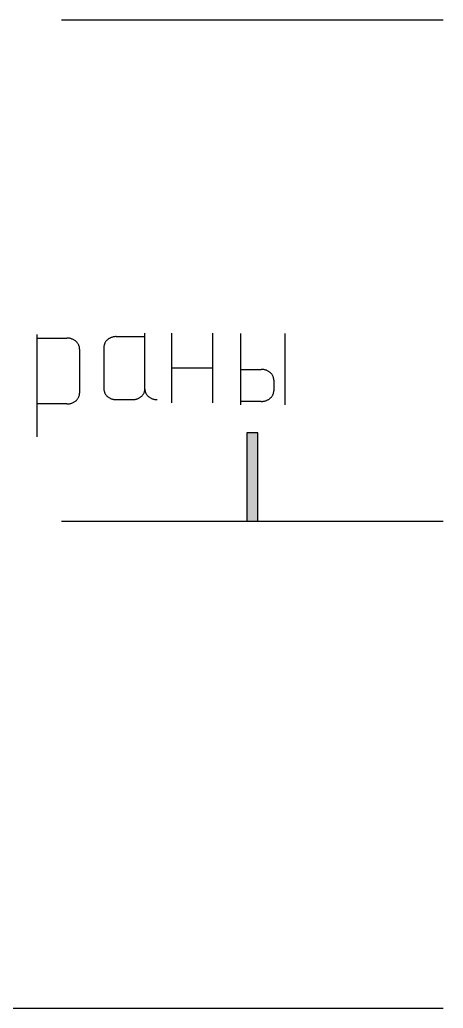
# Model space of a CAD drawing. Extents: x 8646 to 18206, y -17605 to -192.
# Drawn here: x 11163.58 to 11166.28, y -9044.64 to -9038.35 of the extents above; entities that cross this region are included whole.
import ezdxf

# ---------------------------------------------------------------- set-up
doc = ezdxf.new("R2010")
doc.units = 0
doc.layers.get('0').update_dxf_attribs({"linetype": 'CONTINUOUS'})

msp = doc.modelspace()

# ---------------------------------------------------------------- hatches: boundary and pattern name
at = {"linetype": 'CONTINUOUS'}
msp.add_hatch(color=8, dxfattribs=at).paths.add_polyline_path([(11165.0266, -9041.5414), (11165.0266, -9040.9801), (11165.0983, -9040.9801), (11165.0983, -9041.5414)])

# ---------------------------------------------------------------- linework, layer by layer
at = {"color": 8, "linetype": 'CONTINUOUS'}
for p, q in [((11163.8482, -9038.3528), (11166.2767, -9038.3528)), ((11163.6917, -9040.3541), (11163.6917, -9041.0061)), ((11164.1845, -9040.369), (11164.1805, -9040.3697)), ((11164.1886, -9040.3685), (11164.1845, -9040.369)), ((11164.1927, -9040.3683), (11164.1886, -9040.3685)), ((11164.1968, -9040.3682), (11164.1927, -9040.3683)), ((11164.1968, -9040.3682), (11164.3791, -9040.3682)), ((11164.3791, -9040.7021), (11164.3791, -9040.3459)), ((11164.549, -9040.3454), (11164.549, -9040.7895)), ((11164.8087, -9040.3454), (11164.8087, -9040.7895)), ((11164.9867, -9040.3492), (11164.9867, -9040.8028)), ((11165.2686, -9040.3492), (11165.2686, -9040.8028)), ((11163.6917, -9040.3773), (11163.8824, -9040.3773)), ((11163.8867, -9040.3775), (11163.8824, -9040.3773)), ((11163.8909, -9040.3777), (11163.8867, -9040.3775)), ((11163.8952, -9040.3783), (11163.8909, -9040.3777)), ((11163.8994, -9040.3789), (11163.8952, -9040.3783)), ((11163.9035, -9040.3797), (11163.8994, -9040.3789)), ((11163.9077, -9040.3808), (11163.9035, -9040.3797)), ((11163.9117, -9040.3821), (11163.9077, -9040.3808)), ((11163.9156, -9040.3835), (11163.9117, -9040.3821)), ((11163.9195, -9040.385), (11163.9156, -9040.3835)), ((11163.9232, -9040.3867), (11163.9195, -9040.385)), ((11163.9269, -9040.3887), (11163.9232, -9040.3867)), ((11163.9304, -9040.3908), (11163.9269, -9040.3887)), ((11163.9338, -9040.3929), (11163.9304, -9040.3908)), ((11163.9371, -9040.3953), (11163.9338, -9040.3929)), ((11163.9402, -9040.3978), (11163.9371, -9040.3953)), ((11163.9432, -9040.4005), (11163.9402, -9040.3978)), ((11163.9459, -9040.4033), (11163.9432, -9040.4005)), ((11163.9485, -9040.4062), (11163.9459, -9040.4033)), ((11163.9509, -9040.4092), (11163.9485, -9040.4062)), ((11163.9532, -9040.4123), (11163.9509, -9040.4092)), ((11163.9552, -9040.4156), (11163.9532, -9040.4123)), ((11163.957, -9040.4188), (11163.9552, -9040.4156)), ((11163.9587, -9040.4222), (11163.957, -9040.4188)), ((11163.9601, -9040.4256), (11163.9587, -9040.4222)), ((11163.9613, -9040.4292), (11163.9601, -9040.4256)), ((11163.9623, -9040.4327), (11163.9613, -9040.4292)), ((11164.1188, -9040.4314), (11164.1186, -9040.435)), ((11164.1191, -9040.428), (11164.1188, -9040.4314)), ((11164.1196, -9040.4245), (11164.1191, -9040.428)), ((11164.1204, -9040.4211), (11164.1196, -9040.4245)), ((11164.1214, -9040.4177), (11164.1204, -9040.4211)), ((11164.1224, -9040.4143), (11164.1214, -9040.4177)), ((11164.1239, -9040.4111), (11164.1224, -9040.4143)), ((11164.1254, -9040.4078), (11164.1239, -9040.4111)), ((11164.1271, -9040.4047), (11164.1254, -9040.4078)), ((11164.1291, -9040.4016), (11164.1271, -9040.4047)), ((11164.1313, -9040.3987), (11164.1291, -9040.4016)), ((11164.1336, -9040.3957), (11164.1313, -9040.3987)), ((11164.136, -9040.393), (11164.1336, -9040.3957)), ((11164.1387, -9040.3903), (11164.136, -9040.393)), ((11164.1415, -9040.3877), (11164.1387, -9040.3903)), ((11164.1444, -9040.3854), (11164.1415, -9040.3877)), ((11164.1477, -9040.3831), (11164.1444, -9040.3854)), ((11164.1509, -9040.3809), (11164.1477, -9040.3831)), ((11164.1542, -9040.379), (11164.1509, -9040.3809)), ((11164.1578, -9040.3771), (11164.1542, -9040.379)), ((11164.1613, -9040.3755), (11164.1578, -9040.3771)), ((11164.165, -9040.374), (11164.1613, -9040.3755)), ((11164.1687, -9040.3726), (11164.165, -9040.374)), ((11164.1726, -9040.3715), (11164.1687, -9040.3726)), ((11164.1765, -9040.3704), (11164.1726, -9040.3715)), ((11164.1805, -9040.3697), (11164.1765, -9040.3704)), ((11163.9631, -9040.4363), (11163.9623, -9040.4327)), ((11163.9637, -9040.44), (11163.9631, -9040.4363)), ((11163.964, -9040.4435), (11163.9637, -9040.44)), ((11163.9641, -9040.4473), (11163.964, -9040.4435)), ((11163.9641, -9040.4473), (11163.9641, -9040.7267)), ((11164.1186, -9040.435), (11164.1186, -9040.7021)), ((11164.549, -9040.5675), (11164.8087, -9040.5675)), ((11164.9867, -9040.5761), (11165.1194, -9040.5761)), ((11165.1236, -9040.5761), (11165.1194, -9040.5761)), ((11165.1277, -9040.5765), (11165.1236, -9040.5761)), ((11165.1319, -9040.5768), (11165.1277, -9040.5765)), ((11165.1359, -9040.5775), (11165.1319, -9040.5768)), ((11165.1399, -9040.5783), (11165.1359, -9040.5775)), ((11165.144, -9040.5793), (11165.1399, -9040.5783)), ((11165.1479, -9040.5806), (11165.144, -9040.5793)), ((11165.1517, -9040.582), (11165.1479, -9040.5806)), ((11165.1554, -9040.5835), (11165.1517, -9040.582)), ((11165.1591, -9040.5852), (11165.1554, -9040.5835)), ((11165.1627, -9040.587), (11165.1591, -9040.5852)), ((11165.1662, -9040.589), (11165.1627, -9040.587)), ((11165.1695, -9040.5912), (11165.1662, -9040.589)), ((11165.1726, -9040.5935), (11165.1695, -9040.5912)), ((11165.1757, -9040.5959), (11165.1726, -9040.5935)), ((11165.1785, -9040.5986), (11165.1757, -9040.5959)), ((11165.1812, -9040.6013), (11165.1785, -9040.5986)), ((11165.1838, -9040.6042), (11165.1812, -9040.6013)), ((11165.1861, -9040.607), (11165.1838, -9040.6042)), ((11165.1883, -9040.6101), (11165.1861, -9040.607)), ((11165.1903, -9040.6132), (11165.1883, -9040.6101)), ((11165.1921, -9040.6165), (11165.1903, -9040.6132)), ((11165.1937, -9040.6197), (11165.1921, -9040.6165)), ((11165.1951, -9040.6231), (11165.1937, -9040.6197)), ((11165.1962, -9040.6265), (11165.1951, -9040.6231)), ((11165.1972, -9040.63), (11165.1962, -9040.6265)), ((11165.198, -9040.6335), (11165.1972, -9040.63)), ((11165.1985, -9040.6369), (11165.198, -9040.6335)), ((11165.1989, -9040.6405), (11165.1985, -9040.6369)), ((11165.199, -9040.6441), (11165.1989, -9040.6405)), ((11165.199, -9040.6441), (11165.199, -9040.7121)), ((11163.9601, -9040.7483), (11163.9613, -9040.7448)), ((11163.9613, -9040.7448), (11163.9623, -9040.7411)), ((11163.9623, -9040.7411), (11163.9631, -9040.7376)), ((11163.9631, -9040.7376), (11163.9637, -9040.734)), ((11163.9637, -9040.734), (11163.964, -9040.7303)), ((11163.964, -9040.7303), (11163.9641, -9040.7267)), ((11164.1186, -9040.7021), (11164.1188, -9040.7056)), ((11164.1188, -9040.7056), (11164.1191, -9040.7091)), ((11164.1191, -9040.7091), (11164.1196, -9040.7126)), ((11164.1196, -9040.7126), (11164.1204, -9040.716)), ((11164.1204, -9040.716), (11164.1214, -9040.7194)), ((11164.1214, -9040.7194), (11164.1224, -9040.7228)), ((11164.1224, -9040.7228), (11164.1239, -9040.7261)), ((11164.1239, -9040.7261), (11164.1254, -9040.7293)), ((11164.1254, -9040.7293), (11164.1271, -9040.7324)), ((11164.1271, -9040.7324), (11164.1291, -9040.7355)), ((11164.1291, -9040.7355), (11164.1313, -9040.7385)), ((11164.1313, -9040.7385), (11164.1336, -9040.7414)), ((11164.1336, -9040.7414), (11164.136, -9040.7441)), ((11164.136, -9040.7441), (11164.1387, -9040.7469)), ((11164.3591, -9040.7469), (11164.3617, -9040.7441)), ((11164.3617, -9040.7441), (11164.3642, -9040.7414)), ((11164.3642, -9040.7414), (11164.3665, -9040.7385)), ((11164.3665, -9040.7385), (11164.3686, -9040.7355)), ((11164.3686, -9040.7355), (11164.3706, -9040.7324)), ((11164.3706, -9040.7324), (11164.3723, -9040.7293)), ((11164.3723, -9040.7293), (11164.3739, -9040.7261)), ((11164.3739, -9040.7261), (11164.3753, -9040.7228)), ((11164.3753, -9040.7228), (11164.3764, -9040.7194)), ((11164.3764, -9040.7194), (11164.3774, -9040.716)), ((11164.3774, -9040.716), (11164.3782, -9040.7126)), ((11164.3782, -9040.7126), (11164.3787, -9040.7091)), ((11164.3787, -9040.7091), (11164.379, -9040.7056)), ((11164.379, -9040.7056), (11164.3791, -9040.7021)), ((11164.3791, -9040.7021), (11164.3792, -9040.7056)), ((11164.3792, -9040.7056), (11164.3795, -9040.7091)), ((11164.3795, -9040.7091), (11164.38, -9040.7126)), ((11164.38, -9040.7126), (11164.3809, -9040.716)), ((11164.3809, -9040.716), (11164.3818, -9040.7194)), ((11164.3818, -9040.7194), (11164.3829, -9040.7228)), ((11164.3829, -9040.7228), (11164.3844, -9040.7261)), ((11164.3844, -9040.7261), (11164.3858, -9040.7293)), ((11164.3858, -9040.7293), (11164.3876, -9040.7324)), ((11164.3876, -9040.7324), (11164.3895, -9040.7355)), ((11164.3895, -9040.7355), (11164.3917, -9040.7385)), ((11164.3917, -9040.7385), (11164.3941, -9040.7414)), ((11164.3941, -9040.7414), (11164.3965, -9040.7441)), ((11164.3965, -9040.7441), (11164.3992, -9040.7469)), ((11165.1861, -9040.7492), (11165.1883, -9040.7462)), ((11165.1883, -9040.7462), (11165.1903, -9040.743)), ((11165.1903, -9040.743), (11165.1921, -9040.7398)), ((11165.1921, -9040.7398), (11165.1937, -9040.7365)), ((11165.1937, -9040.7365), (11165.1951, -9040.7331)), ((11165.1951, -9040.7331), (11165.1962, -9040.7297)), ((11165.1962, -9040.7297), (11165.1972, -9040.7262)), ((11165.1972, -9040.7262), (11165.198, -9040.7228)), ((11165.198, -9040.7228), (11165.1985, -9040.7193)), ((11165.1985, -9040.7193), (11165.1989, -9040.7157)), ((11165.1989, -9040.7157), (11165.199, -9040.7121)), ((11163.8824, -9040.7965), (11163.6917, -9040.7965)), ((11163.8824, -9040.7965), (11163.8867, -9040.7965)), ((11163.8867, -9040.7965), (11163.8909, -9040.7961)), ((11163.8909, -9040.7961), (11163.8952, -9040.7956)), ((11163.8952, -9040.7956), (11163.8994, -9040.795)), ((11163.8994, -9040.795), (11163.9035, -9040.7941)), ((11163.9035, -9040.7941), (11163.9077, -9040.7931)), ((11163.9077, -9040.7931), (11163.9117, -9040.7919)), ((11163.9117, -9040.7919), (11163.9156, -9040.7904)), ((11163.9156, -9040.7904), (11163.9195, -9040.7889)), ((11163.9195, -9040.7889), (11163.9232, -9040.7871)), ((11163.9232, -9040.7871), (11163.9269, -9040.7852)), ((11163.9269, -9040.7852), (11163.9304, -9040.7832)), ((11163.9304, -9040.7832), (11163.9338, -9040.781)), ((11163.9338, -9040.781), (11163.9371, -9040.7786)), ((11163.9371, -9040.7786), (11163.9402, -9040.7761)), ((11163.9402, -9040.7761), (11163.9432, -9040.7734)), ((11163.9432, -9040.7734), (11163.9459, -9040.7707)), ((11163.9459, -9040.7707), (11163.9485, -9040.7678)), ((11163.9485, -9040.7678), (11163.9509, -9040.7647)), ((11163.9509, -9040.7647), (11163.9532, -9040.7616)), ((11163.9532, -9040.7616), (11163.9552, -9040.7583)), ((11163.9552, -9040.7583), (11163.957, -9040.7551)), ((11163.957, -9040.7551), (11163.9587, -9040.7517)), ((11163.9587, -9040.7517), (11163.9601, -9040.7483)), ((11164.1387, -9040.7469), (11164.1415, -9040.7494)), ((11164.1415, -9040.7494), (11164.1444, -9040.7517)), ((11164.1444, -9040.7517), (11164.1477, -9040.7541)), ((11164.1477, -9040.7541), (11164.1509, -9040.7562)), ((11164.1509, -9040.7562), (11164.1542, -9040.7581)), ((11164.1542, -9040.7581), (11164.1578, -9040.76)), ((11164.1578, -9040.76), (11164.1613, -9040.7617)), ((11164.1613, -9040.7617), (11164.165, -9040.7631)), ((11164.165, -9040.7631), (11164.1687, -9040.7645)), ((11164.1687, -9040.7645), (11164.1726, -9040.7657)), ((11164.1726, -9040.7657), (11164.1765, -9040.7667)), ((11164.1765, -9040.7667), (11164.1805, -9040.7675)), ((11164.1805, -9040.7675), (11164.1845, -9040.7681)), ((11164.1845, -9040.7681), (11164.1886, -9040.7686)), ((11164.1886, -9040.7686), (11164.1927, -9040.7689)), ((11164.1927, -9040.7689), (11164.1968, -9040.7689)), ((11164.1968, -9040.7689), (11164.301, -9040.7689)), ((11164.301, -9040.7689), (11164.305, -9040.7689)), ((11164.305, -9040.7689), (11164.3092, -9040.7686)), ((11164.3092, -9040.7686), (11164.3132, -9040.7681)), ((11164.3132, -9040.7681), (11164.3173, -9040.7675)), ((11164.3173, -9040.7675), (11164.3212, -9040.7667)), ((11164.3212, -9040.7667), (11164.3251, -9040.7657)), ((11164.3251, -9040.7657), (11164.329, -9040.7645)), ((11164.329, -9040.7645), (11164.3327, -9040.7631)), ((11164.3327, -9040.7631), (11164.3365, -9040.7617)), ((11164.3365, -9040.7617), (11164.34, -9040.76)), ((11164.34, -9040.76), (11164.3436, -9040.7581)), ((11164.3436, -9040.7581), (11164.3469, -9040.7562)), ((11164.3469, -9040.7562), (11164.3501, -9040.7541)), ((11164.3501, -9040.7541), (11164.3533, -9040.7517)), ((11164.3533, -9040.7517), (11164.3563, -9040.7494)), ((11164.3563, -9040.7494), (11164.3591, -9040.7469)), ((11164.3992, -9040.7469), (11164.402, -9040.7494)), ((11164.402, -9040.7494), (11164.4049, -9040.7517)), ((11164.4049, -9040.7517), (11164.4081, -9040.7541)), ((11164.4081, -9040.7541), (11164.4113, -9040.7562)), ((11164.4113, -9040.7562), (11164.4147, -9040.7581)), ((11164.4147, -9040.7581), (11164.4182, -9040.76)), ((11164.4182, -9040.76), (11164.4218, -9040.7617)), ((11164.4218, -9040.7617), (11164.4255, -9040.7631)), ((11164.4255, -9040.7631), (11164.4292, -9040.7645)), ((11164.4292, -9040.7645), (11164.4331, -9040.7657)), ((11164.4331, -9040.7657), (11164.437, -9040.7667)), ((11164.437, -9040.7667), (11164.441, -9040.7675)), ((11164.441, -9040.7675), (11164.445, -9040.7681)), ((11164.445, -9040.7681), (11164.4491, -9040.7686)), ((11164.4491, -9040.7686), (11164.4531, -9040.7689)), ((11164.4531, -9040.7689), (11164.4572, -9040.7689)), ((11165.1194, -9040.7802), (11164.9867, -9040.7802)), ((11165.1194, -9040.7802), (11165.1236, -9040.7801)), ((11165.1236, -9040.7801), (11165.1277, -9040.7798)), ((11165.1277, -9040.7798), (11165.1319, -9040.7793)), ((11165.1319, -9040.7793), (11165.1359, -9040.7787)), ((11165.1359, -9040.7787), (11165.1399, -9040.7779)), ((11165.1399, -9040.7779), (11165.144, -9040.7769)), ((11165.144, -9040.7769), (11165.1479, -9040.7756)), ((11165.1479, -9040.7756), (11165.1517, -9040.7742)), ((11165.1517, -9040.7742), (11165.1554, -9040.7728)), ((11165.1554, -9040.7728), (11165.1591, -9040.771)), ((11165.1591, -9040.771), (11165.1627, -9040.7692)), ((11165.1627, -9040.7692), (11165.1662, -9040.7672)), ((11165.1662, -9040.7672), (11165.1695, -9040.7651)), ((11165.1695, -9040.7651), (11165.1726, -9040.7627)), ((11165.1726, -9040.7627), (11165.1757, -9040.7603)), ((11165.1757, -9040.7603), (11165.1785, -9040.7577)), ((11165.1785, -9040.7577), (11165.1812, -9040.7549)), ((11165.1812, -9040.7549), (11165.1838, -9040.7521)), ((11165.1838, -9040.7521), (11165.1861, -9040.7492)), ((11165.0983, -9040.9801), (11165.0266, -9040.9801)), ((11165.0266, -9040.9801), (11165.0266, -9041.5414)), ((11165.0983, -9041.5414), (11165.0983, -9040.9801)), ((11163.8482, -9041.5414), (11166.2767, -9041.5414)), ((11165.0266, -9041.5414), (11165.0983, -9041.5414)), ((11147.6577, -9044.6395), (11166.2767, -9044.6395))]:
    msp.add_line(p, q, dxfattribs=at)

doc.saveas('drawing.dxf')
